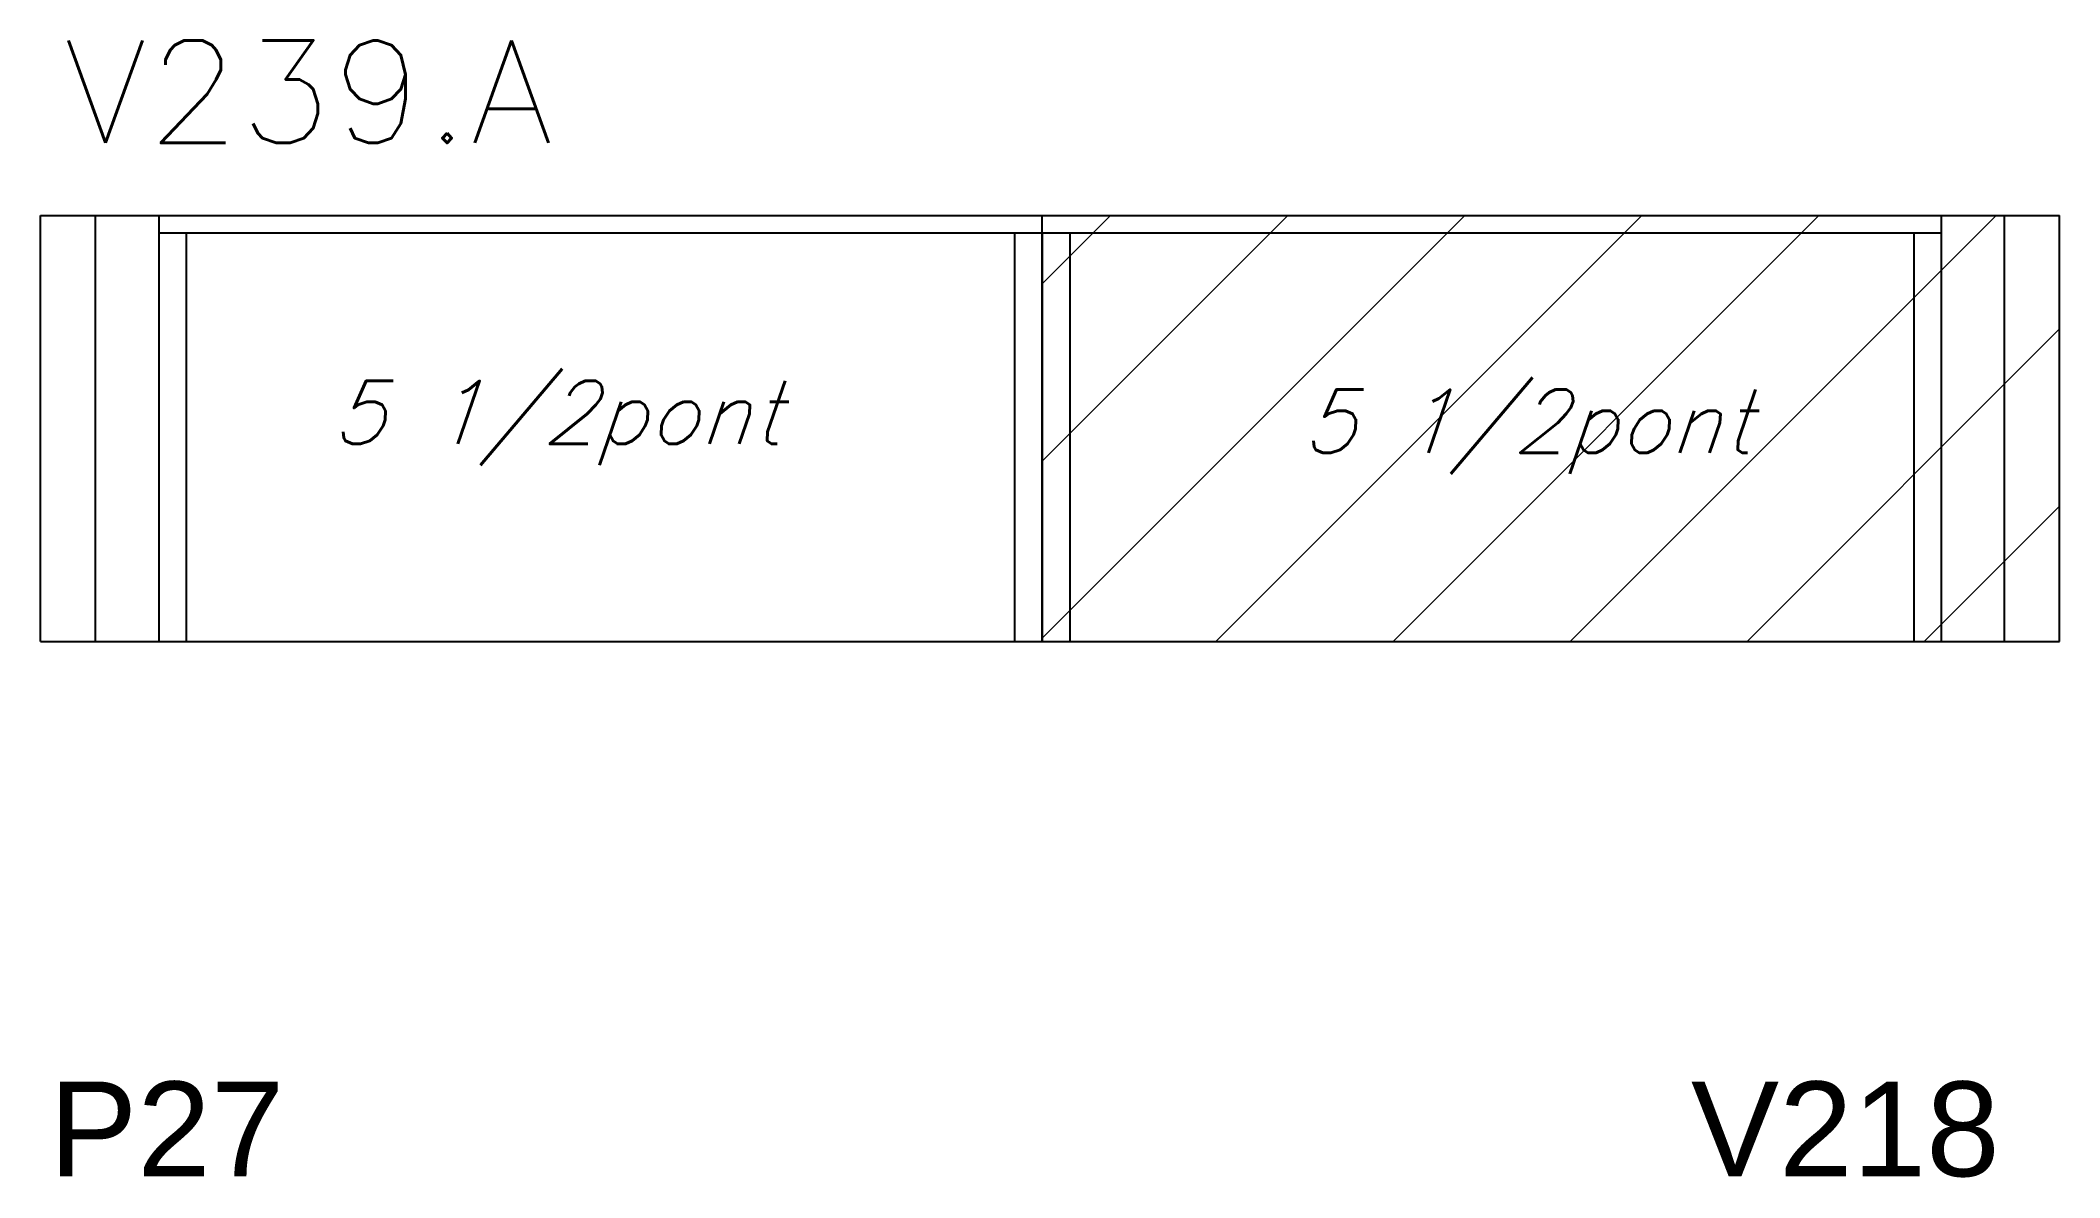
# Model space of a CAD drawing. Header units: millimetres. Extents: x 4505 to 4761, y 3052 to 3197.
import ezdxf

# ---------------------------------------------------------------- set-up
doc = ezdxf.new("R2010")
doc.units = ezdxf.units.MM
for name, color, linetype in [('5', 5, 'Continuous'), ('Painéis', 200, 'Continuous'), ('SARR_2.2x7', 40, 'Continuous'), ('SARR_3.5x7', 81, 'Continuous'), ('texto', 7, 'Continuous')]:
    doc.layers.add(name, color=color, linetype=linetype)
doc.layers.add('REAPROVEITAMENTO', color=251, linetype='Continuous', lineweight=9)
doc.layers.add('Texto Seção', color=7, linetype='Continuous', lineweight=15)
doc.styles.add('REGUA-120', font='ROMANS.shx', dxfattribs={"height": 15})
doc.styles.add('Romans', font='romans.shx')
doc.styles.get("Standard").update_dxf_attribs({"font": 'arial.ttf'})

msp = doc.modelspace()

# ---------------------------------------------------------------- hatches: boundary and pattern name
at = {"layer": 'REAPROVEITAMENTO'}
h = msp.add_hatch(dxfattribs=at)
h.set_pattern_fill('ANSI31', color=256, scale=5, style=0)
h.set_pattern_definition([(45, (-931.758, -11962.216), (-11.22532, 11.22532), [])])
h.paths.add_polyline_path([(4632.19, 3174.39), (4632.19, 3120.39), (4761.19, 3120.39), (4761.19, 3174.39)])

# ---------------------------------------------------------------- linework, layer by layer
at = {"layer": 'Painéis', "linetype": 'ByBlock'}
for p, q in [((4505.19, 3174.39), (4761.19, 3174.39)), ((4505.19, 3120.39), (4505.19, 3174.39)), ((4632.19, 3120.39), (4632.19, 3174.39)), ((4761.19, 3120.39), (4761.19, 3174.39)), ((4505.19, 3120.39), (4761.19, 3120.39))]:
    msp.add_line(p, q, dxfattribs=at)
at = {"layer": 'SARR_2.2x7', "linetype": 'Continuous'}
for p, q in [((4512.19, 3120.39), (4512.19, 3174.39)), ((4520.19, 3172.19), (4632.19, 3172.19)), ((4632.19, 3172.19), (4746.19, 3172.19)), ((4754.19, 3120.39), (4754.19, 3174.39))]:
    msp.add_line(p, q, dxfattribs=at)
at = {"layer": 'SARR_3.5x7'}
for p, q in [((4520.19, 3174.39), (4520.19, 3120.39)), ((4523.69, 3172.19), (4523.69, 3120.39)), ((4628.69, 3172.19), (4628.69, 3120.39)), ((4632.19, 3172.19), (4632.19, 3120.39)), ((4635.69, 3172.19), (4635.69, 3120.39)), ((4742.69, 3172.19), (4742.69, 3120.39)), ((4746.19, 3174.39), (4746.19, 3120.39))]:
    msp.add_line(p, q, dxfattribs=at)

# ---------------------------------------------------------------- texts
at = {"layer": '5', "linetype": 'Continuous'}
for s, p in [('P27', (4506.29, 3052.61)), ('V218', (4714.45, 3052.61))]:
    msp.add_text(s, height=12, rotation=0, dxfattribs=at).set_placement(p)
at = {"layer": 'texto', "color": 2, "char_height": 8, "attachment_point": 5, "style": 'Romans'}
for insert in [(4570.64, 3148.09), (4693.67, 3146.98)]:
    msp.add_mtext('{\\Q19;\\C256;5 1/2pont}', dxfattribs=dict(at, insert=insert))
at = {"layer": 'Texto Seção', "style": 'REGUA-120', "width": 1.05}
msp.add_text('V239.A', height=13, dxfattribs=at).set_placement((4508.19, 3183.58))

doc.saveas('drawing.dxf')
